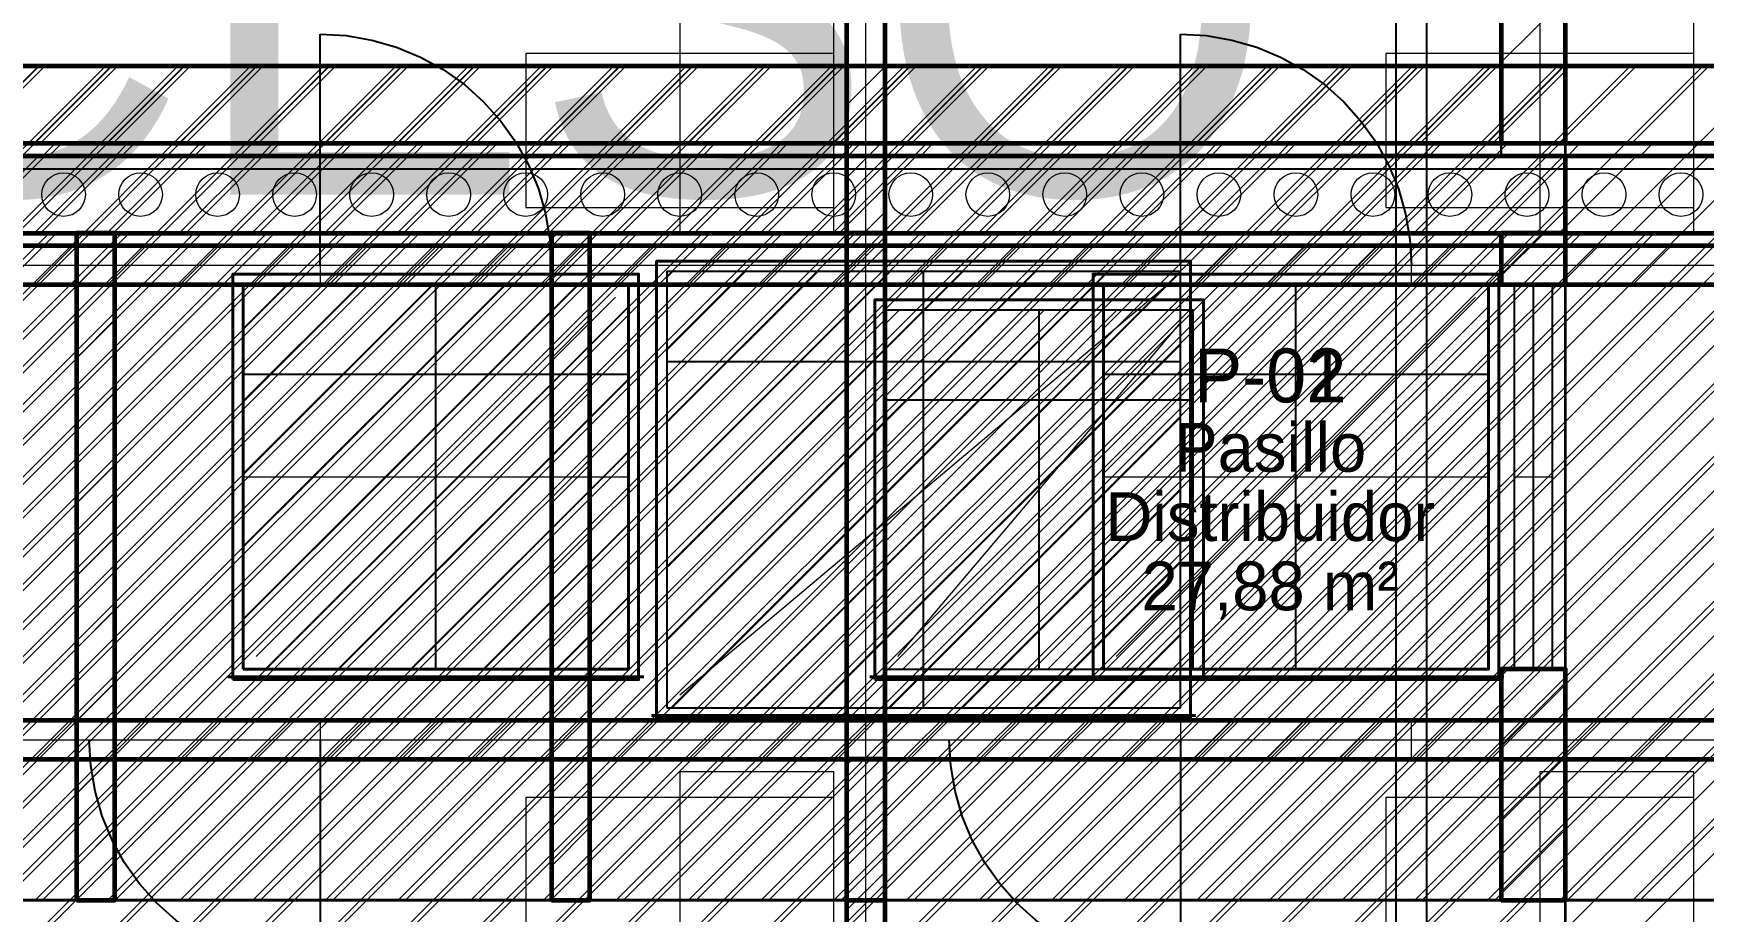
# Model space of a CAD drawing. Header units: metres. Extents: x -8 to 108, y -41 to 108.
# Drawn here: x 3.63 to 10.14, y 3.21 to 6.63 of the extents above; entities that cross this region are included whole.
import ezdxf
from ezdxf.enums import TextEntityAlignment as Align

# ---------------------------------------------------------------- set-up
doc = ezdxf.new("R2010")
doc.units = ezdxf.units.M
for name, color, linetype, lineweight in [('carpinteria', 7, 'CONTINUOUS', 25), ('eje', 7, 'CONTINUOUS', 13), ('fondo', 7, 'CONTINUOUS', 5), ('hatch', 7, 'CONTINUOUS', 9), ('hatch-2', 7, 'CONTINUOUS', 9), ('hormigon', 7, 'CONTINUOUS', 30), ('marco-fino', 7, 'CONTINUOUS', 25), ('marco-medio', 7, 'CONTINUOUS', 40), ('mobiliario', 7, 'CONTINUOUS', 18), ('muro-corte', 7, 'CONTINUOUS', 60), ('muro-fill', 7, 'CONTINUOUS', 25), ('muro-visto', 7, 'CONTINUOUS', 35), ('sombra', 7, 'CONTINUOUS', 5), ('tabique-fill', 7, 'CONTINUOUS', 30), ('texto', 7, 'CONTINUOUS', 5), ('texto-suave', 7, 'CONTINUOUS', 5), ('vidrio', 7, 'CONTINUOUS', 18)]:
    doc.layers.add(name, color=color, linetype=linetype, lineweight=lineweight)

msp = doc.modelspace()

# ---------------------------------------------------------------- linework, layer by layer
at = {"layer": 'carpinteria'}
for p, q in [((8.94, -0.45), (8.94, 6.9)), ((8.94, -0.45), (8.94, 6.9)), ((9.06, -0.45), (9.06, 6.9)), ((9.06, -0.45), (9.06, 6.9)), ((4.75, 5.725), (4.75, 6.625)), ((4.75, 5.725), (4.75, 6.625)), ((8.1, 5.725), (8.1, 6.625)), ((8.1, 5.725), (8.1, 6.625)), ((4.75, 5.725), (4.75, 5.725)), ((4.75, 5.725), (4.75, 5.725)), ((8.1, 5.725), (8.1, 5.725)), ((8.1, 5.725), (8.1, 5.725)), ((7.1, 4), (7.1, 5.7)), ((4.47, 5.65), (5.93, 5.65)), ((5.2, 4.15), (5.2, 5.65)), ((5.2, 4.15), (5.2, 5.65)), ((5.2, 4.15), (5.2, 5.65)), ((7.82, 5.65), (9.28, 5.65)), ((8.55, 4.15), (8.55, 5.65)), ((8.55, 4.15), (8.55, 5.65)), ((8.55, 4.15), (8.55, 5.65)), ((9.4, 5.65), (9.55, 5.65)), ((9.475, 4.15), (9.475, 5.65)), ((7.55, 4.15), (7.55, 5.55)), ((6.1, 5.35), (8.1, 5.35)), ((4.45, 5.3), (5.95, 5.3)), ((4.45, 5.3), (5.95, 5.3)), ((7.8, 5.3), (9.3, 5.3)), ((7.8, 5.3), (9.3, 5.3)), ((6.95, 5.2), (8.15, 5.2)), ((4.47, 4.15), (5.93, 4.15)), ((7.82, 4.15), (9.28, 4.15)), ((9.4, 4.15), (9.55, 4.15)), ((4.75, 3.875), (4.75, 2.975)), ((4.75, 3.875), (4.75, 3.875)), ((4.75, 3.875), (4.75, 2.975)), ((4.75, 3.875), (4.75, 3.875)), ((8.1, 3.875), (8.1, 2.975)), ((8.1, 3.875), (8.1, 3.875)), ((8.1, 3.875), (8.1, 2.975)), ((8.1, 3.875), (8.1, 3.875))]:
    msp.add_line(p, q, dxfattribs=at)
for points in [[(4.75, 6.625), (4.8508, 6.6193), (4.9503, 6.6024), (5.0473, 6.5745), (5.1405, 6.5359), (5.2288, 6.4871), (5.3111, 6.4286), (5.3864, 6.3614), (5.4536, 6.2861), (5.5121, 6.2038), (5.5609, 6.1155), (5.5995, 6.0223), (5.6274, 5.9253), (5.6443, 5.8258), (5.65, 5.725)], [(4.75, 6.625), (4.8508, 6.6193), (4.9503, 6.6024), (5.0473, 6.5745), (5.1405, 6.5359), (5.2288, 6.4871), (5.3111, 6.4286), (5.3864, 6.3614), (5.4536, 6.2861), (5.5121, 6.2038), (5.5609, 6.1155), (5.5995, 6.0223), (5.6274, 5.9253), (5.6443, 5.8258), (5.65, 5.725)], [(8.1, 6.625), (8.2008, 6.6193), (8.3003, 6.6024), (8.3973, 6.5745), (8.4905, 6.5359), (8.5788, 6.4871), (8.6611, 6.4286), (8.7364, 6.3614), (8.8036, 6.2861), (8.8621, 6.2038), (8.9109, 6.1155), (8.9495, 6.0223), (8.9774, 5.9253), (8.9943, 5.8258), (9, 5.725)], [(8.1, 6.625), (8.2008, 6.6193), (8.3003, 6.6024), (8.3973, 6.5745), (8.4905, 6.5359), (8.5788, 6.4871), (8.6611, 6.4286), (8.7364, 6.3614), (8.8036, 6.2861), (8.8621, 6.2038), (8.9109, 6.1155), (8.9495, 6.0223), (8.9774, 5.9253), (8.9943, 5.8258), (9, 5.725)], [(4.75, 2.975), (4.6492, 2.9807), (4.5497, 2.9976), (4.4527, 3.0255), (4.3595, 3.0641), (4.2712, 3.1129), (4.1889, 3.1714), (4.1136, 3.2386), (4.0464, 3.3139), (3.9879, 3.3962), (3.9391, 3.4845), (3.9005, 3.5777), (3.8726, 3.6747), (3.8557, 3.7742), (3.85, 3.875)], [(4.75, 2.975), (4.6492, 2.9807), (4.5497, 2.9976), (4.4527, 3.0255), (4.3595, 3.0641), (4.2712, 3.1129), (4.1889, 3.1714), (4.1136, 3.2386), (4.0464, 3.3139), (3.9879, 3.3962), (3.9391, 3.4845), (3.9005, 3.5777), (3.8726, 3.6747), (3.8557, 3.7742), (3.85, 3.875)], [(8.1, 2.975), (7.9992, 2.9807), (7.8997, 2.9976), (7.8027, 3.0255), (7.7095, 3.0641), (7.6212, 3.1129), (7.5389, 3.1714), (7.4636, 3.2386), (7.3964, 3.3139), (7.3379, 3.3962), (7.2891, 3.4845), (7.2505, 3.5777), (7.2226, 3.6747), (7.2057, 3.7742), (7.2, 3.875)], [(8.1, 2.975), (7.9992, 2.9807), (7.8997, 2.9976), (7.8027, 3.0255), (7.7095, 3.0641), (7.6212, 3.1129), (7.5389, 3.1714), (7.4636, 3.2386), (7.3964, 3.3139), (7.3379, 3.3962), (7.2891, 3.4845), (7.2505, 3.5777), (7.2226, 3.6747), (7.2057, 3.7742), (7.2, 3.875)]]:
    msp.add_lwpolyline(points, dxfattribs=at)
for points in [[(6.1, 4), (8.1, 4), (8.1, 5.7), (6.1, 5.7)], [(4.45, 4.15), (5.95, 4.15), (5.95, 5.65), (4.45, 5.65)], [(4.45, 4.15), (5.95, 4.15), (5.95, 5.65), (4.45, 5.65)], [(7.8, 4.15), (9.3, 4.15), (9.3, 5.65), (7.8, 5.65)], [(7.8, 4.15), (9.3, 4.15), (9.3, 5.65), (7.8, 5.65)], [(9.4, 4.15), (9.55, 4.15), (9.55, 5.65), (9.4, 5.65)], [(6.95, 4.15), (8.15, 4.15), (8.15, 5.55), (6.95, 5.55)]]:
    msp.add_lwpolyline(points, close=True, dxfattribs=at)
at = {"layer": 'eje'}
for p, q in [((6.875, -0.95), (6.875, 10.55)), ((6.875, -0.95), (6.875, 10.55)), ((-0.95, 5.725), (24.95, 5.725)), ((-0.95, 5.725), (24.95, 5.725)), ((-0.95, 3.875), (24.95, 3.875)), ((-0.95, 3.875), (24.95, 3.875))]:
    msp.add_line(p, q, dxfattribs=at)
at = {"layer": 'fondo'}
for points in [[(4.75, 5.65), (5.65, 5.65), (5.65, 5.8), (4.75, 5.8)], [(4.75, 5.65), (5.65, 5.65), (5.65, 5.8), (4.75, 5.8)], [(8.1, 5.65), (9, 5.65), (9, 5.8), (8.1, 5.8)], [(8.1, 5.65), (9, 5.65), (9, 5.8), (8.1, 5.8)], [(6.1, 4), (8.1, 4), (8.1, 5.7), (6.1, 5.7)], [(4.45, 4.15), (5.95, 4.15), (5.95, 5.65), (4.45, 5.65)], [(4.45, 4.15), (5.95, 4.15), (5.95, 5.65), (4.45, 5.65)], [(4.45, 4.15), (5.95, 4.15), (5.95, 5.65), (4.45, 5.65)], [(7.8, 4.15), (9.3, 4.15), (9.3, 5.65), (7.8, 5.65)], [(7.8, 4.15), (9.3, 4.15), (9.3, 5.65), (7.8, 5.65)], [(7.8, 4.15), (9.3, 4.15), (9.3, 5.65), (7.8, 5.65)], [(6.95, 4.15), (8.15, 4.15), (8.15, 5.55), (6.95, 5.55)], [(4.75, 3.8), (5.65, 3.8), (5.65, 3.95), (4.75, 3.95)], [(4.75, 3.8), (5.65, 3.8), (5.65, 3.95), (4.75, 3.95)], [(8.1, 3.8), (9, 3.8), (9, 3.95), (8.1, 3.95)], [(8.1, 3.8), (9, 3.8), (9, 3.95), (8.1, 3.95)]]:
    msp.add_lwpolyline(points, close=True, dxfattribs=at)
at = {"layer": 'hatch'}
for p, q in [((9.35, 6.5157), (9.6, 6.7657)), ((0, 0.0416), (6.4584, 6.5)), ((0, 0.3245), (6.1755, 6.5)), ((0, 0.6073), (5.8927, 6.5)), ((0, 0.8902), (5.6098, 6.5)), ((0, 1.173), (5.327, 6.5)), ((0, 1.4558), (5.0442, 6.5)), ((0, 1.7387), (4.7613, 6.5)), ((0, 2.0215), (4.4785, 6.5)), ((0, 2.3044), (4.1956, 6.5)), ((0, 2.5872), (3.9128, 6.5)), ((0, 0.0416), (6.4584, 6.5)), ((0, 0.3245), (6.1755, 6.5)), ((0, 0.6073), (5.8927, 6.5)), ((0, 0.8902), (5.6098, 6.5)), ((0, 1.173), (5.327, 6.5)), ((0, 1.4558), (5.0442, 6.5)), ((0, 1.7387), (4.7613, 6.5)), ((0, 2.0215), (4.4785, 6.5)), ((0, 2.3044), (4.1956, 6.5)), ((0, 2.5872), (3.9128, 6.5)), ((0, 0.0167), (6.4833, 6.5)), ((0, 0.2995), (6.2005, 6.5)), ((0, 0.5823), (5.9177, 6.5)), ((0, 0.8652), (5.6348, 6.5)), ((0, 1.148), (5.352, 6.5)), ((0, 1.4309), (5.0691, 6.5)), ((0, 1.7137), (4.7863, 6.5)), ((0, 1.9966), (4.5034, 6.5)), ((0, 2.2794), (4.2206, 6.5)), ((0, 2.5622), (3.9378, 6.5)), ((0, 2.8451), (3.6549, 6.5)), ((0, 0.0167), (6.4833, 6.5)), ((0, 0.2995), (6.2005, 6.5)), ((0, 0.5823), (5.9177, 6.5)), ((0, 0.8652), (5.6348, 6.5)), ((0, 1.148), (5.352, 6.5)), ((0, 1.4309), (5.0691, 6.5)), ((0, 1.7137), (4.7863, 6.5)), ((0, 1.9966), (4.5034, 6.5)), ((0, 2.2794), (4.2206, 6.5)), ((0, 2.5622), (3.9378, 6.5)), ((0, 2.8451), (3.6549, 6.5)), ((0.2412, 0), (6.7412, 6.5)), ((0.2412, 0), (6.7412, 6.5)), ((0.2662, 0), (6.7662, 6.5)), ((0.2662, 0), (6.7662, 6.5)), ((0.5241, 0), (7.0241, 6.5)), ((0.5241, 0), (7.0241, 6.5)), ((0.549, 0), (7.049, 6.5)), ((0.549, 0), (7.049, 6.5)), ((0.8069, 0), (7.3069, 6.5)), ((0.8069, 0), (7.3069, 6.5)), ((0.8319, 0), (7.3319, 6.5)), ((0.8319, 0), (7.3319, 6.5)), ((1.0897, 0), (7.5897, 6.5)), ((1.0897, 0), (7.5897, 6.5)), ((1.1147, 0), (7.6147, 6.5)), ((1.1147, 0), (7.6147, 6.5)), ((1.3726, 0), (7.8726, 6.5)), ((1.3726, 0), (7.8726, 6.5)), ((1.3976, 0), (7.8976, 6.5)), ((1.3976, 0), (7.8976, 6.5)), ((1.6554, 0), (8.1554, 6.5)), ((1.6554, 0), (8.1554, 6.5)), ((1.6804, 0), (8.1804, 6.5)), ((1.6804, 0), (8.1804, 6.5)), ((1.9383, 0), (8.4383, 6.5)), ((1.9383, 0), (8.4383, 6.5)), ((1.9632, 0), (8.4632, 6.5)), ((1.9632, 0), (8.4632, 6.5)), ((2.2211, 0), (8.7211, 6.5)), ((2.2211, 0), (8.7211, 6.5)), ((2.2461, 0), (8.7461, 6.5)), ((2.2461, 0), (8.7461, 6.5)), ((2.504, 0), (9.004, 6.5)), ((2.504, 0), (9.004, 6.5)), ((2.5289, 0), (9.0289, 6.5)), ((2.5289, 0), (9.0289, 6.5)), ((2.7868, 0), (9.2868, 6.5)), ((2.7868, 0), (9.2868, 6.5)), ((2.8118, 0), (9.3118, 6.5)), ((2.8118, 0), (9.3118, 6.5)), ((3.0696, 0), (9.5696, 6.5)), ((3.0696, 0), (9.5696, 6.5)), ((3.0946, 0), (9.5946, 6.5)), ((3.0946, 0), (9.5946, 6.5)), ((3.3525, 0), (9.8525, 6.5)), ((3.3525, 6.2), (3.6525, 6.5)), ((3.3525, 0), (9.8525, 6.5)), ((3.3525, 6.2), (3.6525, 6.5)), ((3.3775, 6.2), (3.6775, 6.5)), ((3.3775, 6.2), (3.6775, 6.5)), ((3.6353, 0), (10.1353, 6.5)), ((3.6353, 6.2), (3.9353, 6.5)), ((3.6353, 0), (10.1353, 6.5)), ((3.6353, 6.2), (3.9353, 6.5)), ((3.6603, 6.2), (3.9603, 6.5)), ((3.6603, 6.2), (3.9603, 6.5)), ((3.9182, 0), (10.4182, 6.5)), ((3.9182, 6.2), (4.2182, 6.5)), ((3.9182, 0), (10.4182, 6.5)), ((3.9182, 6.2), (4.2182, 6.5)), ((3.9431, 6.2), (4.2431, 6.5)), ((3.9431, 6.2), (4.2431, 6.5)), ((4.201, 0), (10.701, 6.5)), ((4.201, 6.2), (4.501, 6.5)), ((4.201, 0), (10.701, 6.5)), ((4.201, 6.2), (4.501, 6.5)), ((4.226, 6.2), (4.526, 6.5)), ((4.226, 6.2), (4.526, 6.5)), ((4.4839, 0), (10.9839, 6.5)), ((4.4839, 6.2), (4.7839, 6.5)), ((4.4839, 0), (10.9839, 6.5)), ((4.4839, 6.2), (4.7839, 6.5)), ((4.5088, 6.2), (4.8088, 6.5)), ((4.5088, 6.2), (4.8088, 6.5)), ((4.7667, 0), (11.2667, 6.5)), ((4.7667, 6.2), (5.0667, 6.5)), ((4.7667, 0), (11.2667, 6.5)), ((4.7667, 6.2), (5.0667, 6.5)), ((4.7917, 6.2), (5.0917, 6.5)), ((4.7917, 6.2), (5.0917, 6.5)), ((5.0495, 0), (11.5495, 6.5)), ((5.0495, 6.2), (5.3495, 6.5)), ((5.0495, 0), (11.5495, 6.5)), ((5.0495, 6.2), (5.3495, 6.5)), ((5.0745, 6.2), (5.3745, 6.5)), ((5.0745, 6.2), (5.3745, 6.5)), ((5.3324, 0), (11.8324, 6.5)), ((5.3324, 6.2), (5.6324, 6.5)), ((5.3324, 0), (11.8324, 6.5)), ((5.3324, 6.2), (5.6324, 6.5)), ((5.3574, 6.2), (5.6574, 6.5)), ((5.3574, 6.2), (5.6574, 6.5)), ((5.6152, 0), (12.1152, 6.5)), ((5.6152, 6.2), (5.9152, 6.5)), ((5.6152, 0), (12.1152, 6.5)), ((5.6152, 6.2), (5.9152, 6.5)), ((5.6402, 6.2), (5.9402, 6.5)), ((5.6402, 6.2), (5.9402, 6.5)), ((5.8981, 0), (12.3981, 6.5)), ((5.8981, 6.2), (6.1981, 6.5)), ((5.8981, 0), (12.3981, 6.5)), ((5.8981, 6.2), (6.1981, 6.5)), ((5.923, 6.2), (6.223, 6.5)), ((5.923, 6.2), (6.223, 6.5)), ((6.1809, 0), (12.6809, 6.5)), ((6.1809, 6.2), (6.4809, 6.5)), ((6.1809, 0), (12.6809, 6.5)), ((6.1809, 6.2), (6.4809, 6.5)), ((6.2059, 6.2), (6.5059, 6.5)), ((6.2059, 6.2), (6.5059, 6.5)), ((6.4638, 0), (12.9638, 6.5)), ((6.4638, 6.2), (6.7638, 6.5)), ((6.4638, 0), (12.9638, 6.5)), ((6.4638, 6.2), (6.7638, 6.5)), ((6.4887, 6.2), (6.7887, 6.5)), ((6.4887, 6.2), (6.7887, 6.5)), ((6.7466, 0), (13.2466, 6.5)), ((6.7466, 6.2), (7.0466, 6.5)), ((6.7466, 0), (13.2466, 6.5)), ((6.7466, 6.2), (7.0466, 6.5)), ((6.7716, 6.2), (7.0716, 6.5)), ((6.7716, 6.2), (7.0716, 6.5)), ((6.8, 6.3485), (6.95, 6.4985)), ((6.8, 6.3485), (6.95, 6.4985)), ((7.0294, 6.2), (7.3294, 6.5)), ((7.0294, 6.2), (7.3294, 6.5)), ((7.0544, 6.2), (7.3544, 6.5)), ((7.0544, 6.2), (7.3544, 6.5)), ((7.3123, 6.2), (7.6123, 6.5)), ((7.3123, 6.2), (7.6123, 6.5)), ((7.3373, 6.2), (7.6373, 6.5)), ((7.3373, 6.2), (7.6373, 6.5)), ((7.5951, 6.2), (7.8951, 6.5)), ((7.5951, 6.2), (7.8951, 6.5)), ((7.6201, 6.2), (7.9201, 6.5)), ((7.6201, 6.2), (7.9201, 6.5)), ((7.878, 6.2), (8.178, 6.5)), ((7.878, 6.2), (8.178, 6.5)), ((7.9029, 6.2), (8.2029, 6.5)), ((7.9029, 6.2), (8.2029, 6.5)), ((8.1608, 6.2), (8.4608, 6.5)), ((8.1608, 6.2), (8.4608, 6.5)), ((8.1858, 6.2), (8.4858, 6.5)), ((8.1858, 6.2), (8.4858, 6.5)), ((8.4437, 6.2), (8.7437, 6.5)), ((8.4437, 6.2), (8.7437, 6.5)), ((8.4686, 6.2), (8.7686, 6.5)), ((8.4686, 6.2), (8.7686, 6.5)), ((8.7265, 6.2), (9.0265, 6.5)), ((8.7265, 6.2), (9.0265, 6.5)), ((8.7515, 6.2), (9.0515, 6.5)), ((8.7515, 6.2), (9.0515, 6.5)), ((9.0093, 6.2), (9.3093, 6.5)), ((9.0093, 6.2), (9.3093, 6.5)), ((9.0343, 6.2), (9.3343, 6.5)), ((9.0343, 6.2), (9.3343, 6.5)), ((9.2922, 6.2), (9.5922, 6.5)), ((9.2922, 6.2), (9.5922, 6.5)), ((9.3172, 6.2), (9.6, 6.4828)), ((9.3172, 6.2), (9.6, 6.4828)), ((9.35, 6.2328), (9.6, 6.4828)), ((9.575, 6.2), (9.875, 6.5)), ((9.575, 6.2), (9.875, 6.5)), ((9.8579, 6.2), (10.1579, 6.5)), ((9.8579, 6.2), (10.1579, 6.5)), ((3.3775, 0), (9.6, 6.2225)), ((3.3775, 0), (9.6, 6.2225)), ((3.6682, 6.15), (3.7182, 6.2)), ((3.6931, 6.15), (3.7431, 6.2)), ((3.951, 6.15), (4.001, 6.2)), ((3.976, 6.15), (4.026, 6.2)), ((4.2339, 6.15), (4.2839, 6.2)), ((4.2588, 6.15), (4.3088, 6.2)), ((4.5167, 6.15), (4.5667, 6.2)), ((4.5417, 6.15), (4.5917, 6.2)), ((4.7995, 6.15), (4.8495, 6.2)), ((4.8245, 6.15), (4.8745, 6.2)), ((5.0824, 6.15), (5.1324, 6.2)), ((5.1074, 6.15), (5.1574, 6.2)), ((5.3652, 6.15), (5.4152, 6.2)), ((5.3902, 6.15), (5.4402, 6.2)), ((5.6481, 6.15), (5.6981, 6.2)), ((5.673, 6.15), (5.723, 6.2)), ((5.9309, 6.15), (5.9809, 6.2)), ((5.9559, 6.15), (6.0059, 6.2)), ((6.2138, 6.15), (6.2638, 6.2)), ((6.2387, 6.15), (6.2887, 6.2)), ((6.4966, 6.15), (6.5466, 6.2)), ((6.5216, 6.15), (6.5716, 6.2)), ((6.7794, 6.15), (6.8294, 6.2)), ((6.8, 6.0657), (6.95, 6.2157)), ((6.8, 6.0657), (6.95, 6.2157)), ((6.8044, 6.15), (6.8544, 6.2)), ((7.0623, 6.15), (7.1123, 6.2)), ((7.0873, 6.15), (7.1373, 6.2)), ((7.3451, 6.15), (7.3951, 6.2)), ((7.3701, 6.15), (7.4201, 6.2)), ((7.628, 6.15), (7.678, 6.2)), ((7.6529, 6.15), (7.7029, 6.2)), ((7.9108, 6.15), (7.9608, 6.2)), ((7.9358, 6.15), (7.9858, 6.2)), ((8.1937, 6.15), (8.2437, 6.2)), ((8.2186, 6.15), (8.2686, 6.2)), ((8.4765, 6.15), (8.5265, 6.2)), ((8.5015, 6.15), (8.5515, 6.2)), ((8.7593, 6.15), (8.8093, 6.2)), ((8.7843, 6.15), (8.8343, 6.2)), ((9.0422, 6.15), (9.0922, 6.2)), ((9.0672, 6.15), (9.1172, 6.2)), ((9.325, 6.15), (9.375, 6.2)), ((9.6079, 6.15), (9.6579, 6.2)), ((9.8907, 6.15), (9.9407, 6.2)), ((3.3525, 5.85), (3.6525, 6.15)), ((3.3775, 5.85), (3.6775, 6.15)), ((3.6353, 5.85), (3.9353, 6.15)), ((3.6603, 5.85), (3.9603, 6.15)), ((3.9182, 5.85), (4.2182, 6.15)), ((3.9431, 5.85), (4.2431, 6.15)), ((4.201, 5.85), (4.501, 6.15)), ((4.226, 5.85), (4.526, 6.15)), ((4.4839, 5.85), (4.7839, 6.15)), ((4.5088, 5.85), (4.8088, 6.15)), ((4.7667, 5.85), (5.0667, 6.15)), ((4.7917, 5.85), (5.0917, 6.15)), ((5.0495, 5.85), (5.3495, 6.15)), ((5.0745, 5.85), (5.3745, 6.15)), ((5.3324, 5.85), (5.6324, 6.15)), ((5.3574, 5.85), (5.6574, 6.15)), ((5.6152, 5.85), (5.9152, 6.15)), ((5.6402, 5.85), (5.9402, 6.15)), ((5.8981, 5.85), (6.1981, 6.15)), ((5.923, 5.85), (6.223, 6.15)), ((6.1809, 5.85), (6.4809, 6.15)), ((6.2059, 5.85), (6.5059, 6.15)), ((6.4638, 5.85), (6.7638, 6.15)), ((6.4887, 5.85), (6.7887, 6.15)), ((6.7466, 5.85), (7.0466, 6.15)), ((6.7716, 5.85), (7.0716, 6.15)), ((7.0294, 5.85), (7.3294, 6.15)), ((7.0544, 5.85), (7.3544, 6.15)), ((7.3123, 5.85), (7.6123, 6.15)), ((7.3373, 5.85), (7.6373, 6.15)), ((7.5951, 5.85), (7.8951, 6.15)), ((7.6201, 5.85), (7.9201, 6.15)), ((7.878, 5.85), (8.178, 6.15)), ((7.9029, 5.85), (8.2029, 6.15)), ((8.1608, 5.85), (8.4608, 6.15)), ((8.1858, 5.85), (8.4858, 6.15)), ((8.4437, 5.85), (8.7437, 6.15)), ((8.4686, 5.85), (8.7686, 6.15)), ((8.7265, 5.85), (9.0265, 6.15)), ((8.7515, 5.85), (9.0515, 6.15)), ((9.0093, 5.85), (9.3093, 6.15)), ((9.0343, 5.85), (9.3343, 6.15)), ((9.2922, 5.85), (9.5922, 6.15)), ((9.3172, 5.85), (9.6, 6.1328)), ((9.575, 5.85), (9.875, 6.15)), ((9.8579, 5.85), (10.1579, 6.15)), ((3.6603, 0), (9.6, 5.9397)), ((3.6603, 0), (9.6, 5.9397)), ((6.8, 5.7828), (6.95, 5.9328)), ((6.8, 5.7828), (6.95, 5.9328)), ((1.0937, 3.25), (3.6937, 5.85)), ((1.1226, 3.25), (3.7226, 5.85)), ((1.3765, 3.25), (3.9765, 5.85)), ((1.4054, 3.25), (4.0054, 5.85)), ((1.6593, 3.25), (4.2593, 5.85)), ((1.6883, 3.25), (4.2883, 5.85)), ((1.9422, 3.25), (4.5422, 5.85)), ((1.9711, 3.25), (4.5711, 5.85)), ((2.225, 3.25), (4.825, 5.85)), ((2.254, 3.25), (4.854, 5.85)), ((2.5079, 3.25), (5.1079, 5.85)), ((2.5368, 3.25), (5.1368, 5.85)), ((2.7907, 3.25), (5.3907, 5.85)), ((2.8196, 3.25), (5.4196, 5.85)), ((3.0735, 3.25), (5.6735, 5.85)), ((3.1025, 3.25), (5.7025, 5.85)), ((3.3564, 3.25), (5.9564, 5.85)), ((3.3853, 3.25), (5.9853, 5.85)), ((3.6392, 3.25), (6.2392, 5.85)), ((3.6392, 5.65), (3.7892, 5.8)), ((3.6392, 5.65), (3.7892, 5.8)), ((3.6682, 3.25), (6.2682, 5.85)), ((3.8, 5.6456), (3.95, 5.7956)), ((3.9221, 3.25), (6.5221, 5.85)), ((3.9221, 5.65), (4.0721, 5.8)), ((3.9221, 5.65), (4.0721, 5.8)), ((3.951, 3.25), (6.551, 5.85)), ((4.2049, 3.25), (6.8049, 5.85)), ((4.2049, 5.65), (4.3549, 5.8)), ((4.2049, 5.65), (4.3549, 5.8)), ((4.2339, 3.25), (6.8339, 5.85)), ((4.4878, 3.25), (7.0878, 5.85)), ((4.4878, 5.65), (4.6378, 5.8)), ((4.4878, 5.65), (4.6378, 5.8)), ((4.5167, 3.25), (7.1167, 5.85)), ((4.7706, 3.25), (7.3706, 5.85)), ((4.7706, 5.65), (4.9206, 5.8)), ((4.7706, 5.65), (4.9206, 5.8)), ((4.7995, 3.25), (7.3995, 5.85)), ((4.8015, 5.65), (4.9515, 5.8)), ((4.8015, 5.65), (4.9515, 5.8)), ((5.0534, 3.25), (7.6534, 5.85)), ((5.0534, 5.65), (5.2034, 5.8)), ((5.0534, 5.65), (5.2034, 5.8)), ((5.0824, 3.25), (7.6824, 5.85)), ((5.0843, 5.65), (5.2343, 5.8)), ((5.0843, 5.65), (5.2343, 5.8)), ((5.3363, 3.25), (7.9363, 5.85)), ((5.3363, 5.65), (5.4863, 5.8)), ((5.3363, 5.65), (5.4863, 5.8)), ((5.3652, 3.25), (7.9652, 5.85)), ((5.3672, 5.65), (5.5172, 5.8)), ((5.3672, 5.65), (5.5172, 5.8)), ((5.6191, 3.25), (8.2191, 5.85)), ((5.6191, 5.65), (5.7691, 5.8)), ((5.6191, 5.65), (5.7691, 5.8)), ((5.6481, 3.25), (8.2481, 5.85)), ((5.65, 5.6456), (5.8, 5.7956)), ((5.902, 3.25), (8.502, 5.85)), ((5.902, 5.65), (6.052, 5.8)), ((5.902, 5.65), (6.052, 5.8)), ((5.9309, 3.25), (8.5309, 5.85)), ((6.1848, 3.25), (8.7848, 5.85)), ((6.1848, 5.65), (6.3348, 5.8)), ((6.1848, 5.65), (6.3348, 5.8)), ((6.2138, 3.25), (8.8138, 5.85)), ((6.4677, 3.25), (9.0677, 5.85)), ((6.4677, 5.65), (6.6177, 5.8)), ((6.4677, 5.65), (6.6177, 5.8)), ((6.4966, 3.25), (9.0966, 5.85)), ((6.7505, 3.25), (9.3505, 5.85)), ((6.7505, 5.65), (6.9005, 5.8)), ((6.7505, 5.65), (6.9005, 5.8)), ((6.7794, 3.25), (9.3794, 5.85)), ((6.8, 5.6456), (6.95, 5.7956)), ((7.0333, 3.25), (9.6333, 5.85)), ((7.0333, 5.65), (7.1833, 5.8)), ((7.0333, 5.65), (7.1833, 5.8)), ((7.0623, 3.25), (9.6623, 5.85)), ((7.3162, 3.25), (9.9162, 5.85)), ((7.3162, 5.65), (7.4662, 5.8)), ((7.3162, 5.65), (7.4662, 5.8)), ((7.3451, 3.25), (9.9451, 5.85)), ((7.599, 3.25), (10.199, 5.85)), ((7.599, 5.65), (7.749, 5.8)), ((7.599, 5.65), (7.749, 5.8)), ((7.628, 3.25), (10.228, 5.85)), ((7.8819, 3.25), (10.4819, 5.85)), ((7.8819, 5.65), (8.0319, 5.8)), ((7.8819, 5.65), (8.0319, 5.8)), ((7.9108, 3.25), (10.5108, 5.85)), ((8.1515, 5.65), (8.3015, 5.8)), ((8.1515, 5.65), (8.3015, 5.8)), ((8.1647, 3.25), (10.7647, 5.85)), ((8.1647, 5.65), (8.3147, 5.8)), ((8.1647, 5.65), (8.3147, 5.8)), ((8.1937, 3.25), (10.7937, 5.85)), ((8.4343, 5.65), (8.5843, 5.8)), ((8.4343, 5.65), (8.5843, 5.8)), ((8.4476, 3.25), (11.0476, 5.85)), ((8.4476, 5.65), (8.5976, 5.8)), ((8.4476, 5.65), (8.5976, 5.8)), ((8.4765, 3.25), (11.0765, 5.85)), ((8.7172, 5.65), (8.8672, 5.8)), ((8.7172, 5.65), (8.8672, 5.8)), ((8.7304, 3.25), (11.3304, 5.85)), ((8.7304, 5.65), (8.8804, 5.8)), ((8.7304, 5.65), (8.8804, 5.8)), ((8.7593, 3.25), (11.3593, 5.85)), ((9.0132, 3.25), (11.6132, 5.85)), ((9.0132, 5.65), (9.1632, 5.8)), ((9.0132, 5.65), (9.1632, 5.8)), ((9.0422, 3.25), (11.6422, 5.85)), ((9.2961, 3.25), (11.8961, 5.85)), ((9.2961, 5.65), (9.4461, 5.8)), ((9.2961, 5.65), (9.4461, 5.8)), ((9.325, 3.25), (11.925, 5.85)), ((9.35, 5.6828), (9.5172, 5.85)), ((9.5789, 3.25), (12.1789, 5.85)), ((9.5789, 5.65), (9.7289, 5.8)), ((9.5789, 5.65), (9.7289, 5.8)), ((9.6079, 3.25), (12.2079, 5.85)), ((9.8618, 3.25), (12.4618, 5.85)), ((9.8618, 5.65), (10.0118, 5.8)), ((9.8618, 5.65), (10.0118, 5.8)), ((9.8907, 3.25), (12.4907, 5.85)), ((6.1, 4.2627), (7.5373, 5.7)), ((6.1, 4.5456), (7.2544, 5.7)), ((6.1, 4.8284), (6.9716, 5.7)), ((6.1, 5.1113), (6.6887, 5.7)), ((6.1, 5.3941), (6.4059, 5.7)), ((6.1, 5.677), (6.123, 5.7)), ((6.1201, 4), (7.8201, 5.7)), ((6.4029, 4), (8.1, 5.6971)), ((3.9431, 0), (9.6, 5.6569)), ((3.9431, 0), (9.6, 5.6569)), ((4.45, 4.3471), (5.7529, 5.65)), ((4.45, 4.6299), (5.4701, 5.65)), ((4.45, 4.9127), (5.1873, 5.65)), ((4.45, 5.1956), (4.9044, 5.65)), ((4.45, 5.4784), (4.6216, 5.65)), ((4.45, 4.3471), (5.7529, 5.65)), ((4.45, 4.6299), (5.4701, 5.65)), ((4.45, 4.9127), (5.1873, 5.65)), ((4.45, 5.1956), (4.9044, 5.65)), ((4.45, 5.4784), (4.6216, 5.65)), ((4.45, 4.3471), (5.7529, 5.65)), ((4.45, 4.6299), (5.4701, 5.65)), ((4.45, 4.9127), (5.1873, 5.65)), ((4.45, 5.1956), (4.9044, 5.65)), ((4.45, 5.4784), (4.6216, 5.65)), ((7.8, 4.3471), (9.1029, 5.65)), ((7.8, 4.6299), (8.8201, 5.65)), ((7.8, 4.9127), (8.5373, 5.65)), ((7.8, 5.1956), (8.2544, 5.65)), ((7.8, 5.4784), (7.9716, 5.65)), ((7.8, 4.3471), (9.1029, 5.65)), ((7.8, 4.6299), (8.8201, 5.65)), ((7.8, 4.9127), (8.5373, 5.65)), ((7.8, 5.1956), (8.2544, 5.65)), ((7.8, 5.4784), (7.9716, 5.65)), ((7.8, 4.3471), (9.1029, 5.65)), ((7.8, 4.6299), (8.8201, 5.65)), ((7.8, 4.9127), (8.5373, 5.65)), ((7.8, 5.1956), (8.2544, 5.65)), ((7.8, 5.4784), (7.9716, 5.65)), ((4.5358, 4.15), (5.95, 5.5642)), ((4.5358, 4.15), (5.95, 5.5642)), ((4.5358, 4.15), (5.95, 5.5642)), ((6.95, 4.3642), (8.1358, 5.55)), ((6.95, 4.6471), (7.8529, 5.55)), ((6.95, 4.9299), (7.5701, 5.55)), ((6.95, 5.2127), (7.2873, 5.55)), ((6.95, 5.4956), (7.0044, 5.55)), ((7.8858, 4.15), (9.3, 5.5642)), ((7.8858, 4.15), (9.3, 5.5642)), ((7.8858, 4.15), (9.3, 5.5642)), ((3.8, 5.3627), (3.95, 5.5127)), ((5.65, 5.3627), (5.8, 5.5127)), ((6.8, 5.3627), (6.95, 5.5127)), ((6.6858, 4), (8.1, 5.4142)), ((4.226, 0), (9.6, 5.374)), ((4.226, 0), (9.6, 5.374)), ((4.8186, 4.15), (5.95, 5.2814)), ((4.8186, 4.15), (5.95, 5.2814)), ((4.8186, 4.15), (5.95, 5.2814)), ((7.0186, 4.15), (8.15, 5.2814)), ((8.1686, 4.15), (9.3, 5.2814)), ((8.1686, 4.15), (9.3, 5.2814)), ((8.1686, 4.15), (9.3, 5.2814)), ((3.8, 5.0799), (3.95, 5.2299)), ((5.65, 5.0799), (5.8, 5.2299)), ((6.8, 5.0799), (6.95, 5.2299)), ((4.5088, 0), (9.6, 5.0912)), ((4.5088, 0), (9.6, 5.0912)), ((6.9686, 4), (8.1, 5.1314)), ((3.8, 4.7971), (3.95, 4.9471)), ((5.1015, 4.15), (5.95, 4.9985)), ((5.1015, 4.15), (5.95, 4.9985)), ((5.1015, 4.15), (5.95, 4.9985)), ((5.65, 4.7971), (5.8, 4.9471)), ((6.8, 4.7971), (6.95, 4.9471)), ((7.3015, 4.15), (8.15, 4.9985)), ((8.4515, 4.15), (9.3, 4.9985)), ((8.4515, 4.15), (9.3, 4.9985)), ((8.4515, 4.15), (9.3, 4.9985)), ((7.2515, 4), (8.1, 4.8485)), ((4.7917, 0), (9.6, 4.8083)), ((4.7917, 0), (9.6, 4.8083)), ((5.3843, 4.15), (5.95, 4.7157)), ((5.3843, 4.15), (5.95, 4.7157)), ((5.3843, 4.15), (5.95, 4.7157)), ((7.5843, 4.15), (8.15, 4.7157)), ((8.7343, 4.15), (9.3, 4.7157)), ((8.7343, 4.15), (9.3, 4.7157)), ((8.7343, 4.15), (9.3, 4.7157)), ((3.8, 4.5142), (3.95, 4.6642)), ((5.65, 4.5142), (5.8, 4.6642)), ((6.8, 4.5142), (6.95, 4.6642)), ((7.5343, 4), (8.1, 4.5657)), ((5.0745, 0), (9.6, 4.5255)), ((5.0745, 0), (9.6, 4.5255)), ((5.6672, 4.15), (5.95, 4.4328)), ((5.6672, 4.15), (5.95, 4.4328)), ((5.6672, 4.15), (5.95, 4.4328)), ((7.8672, 4.15), (8.15, 4.4328)), ((9.0172, 4.15), (9.3, 4.4328)), ((9.0172, 4.15), (9.3, 4.4328)), ((9.0172, 4.15), (9.3, 4.4328)), ((3.8, 4.2314), (3.95, 4.3814)), ((5.65, 4.2314), (5.8, 4.3814)), ((6.8, 4.2314), (6.95, 4.3814)), ((5.3574, 0), (9.6, 4.2426)), ((5.3574, 0), (9.6, 4.2426)), ((7.8172, 4), (8.1, 4.2828)), ((3.8, 3.9485), (3.95, 4.0985)), ((5.65, 3.9485), (5.8, 4.0985)), ((6.8, 3.9485), (6.95, 4.0985)), ((9.35, 4.1314), (9.3686, 4.15)), ((9.35, 3.8485), (9.6, 4.0985)), ((3.6392, 3.8), (3.7892, 3.95)), ((3.6392, 3.8), (3.7892, 3.95)), ((3.9221, 3.8), (4.0721, 3.95)), ((3.9221, 3.8), (4.0721, 3.95)), ((4.2049, 3.8), (4.3549, 3.95)), ((4.2049, 3.8), (4.3549, 3.95)), ((4.4878, 3.8), (4.6378, 3.95)), ((4.4878, 3.8), (4.6378, 3.95)), ((4.7706, 3.8), (4.9206, 3.95)), ((4.7706, 3.8), (4.9206, 3.95)), ((4.8015, 3.8), (4.9515, 3.95)), ((4.8015, 3.8), (4.9515, 3.95)), ((5.0534, 3.8), (5.2034, 3.95)), ((5.0534, 3.8), (5.2034, 3.95)), ((5.0843, 3.8), (5.2343, 3.95)), ((5.0843, 3.8), (5.2343, 3.95)), ((5.3363, 3.8), (5.4863, 3.95)), ((5.3363, 3.8), (5.4863, 3.95)), ((5.3672, 3.8), (5.5172, 3.95)), ((5.3672, 3.8), (5.5172, 3.95)), ((5.6191, 3.8), (5.7691, 3.95)), ((5.6191, 3.8), (5.7691, 3.95)), ((5.6402, 0), (9.6, 3.9598)), ((5.6402, 0), (9.6, 3.9598)), ((5.902, 3.8), (6.052, 3.95)), ((5.902, 3.8), (6.052, 3.95)), ((6.1848, 3.8), (6.3348, 3.95)), ((6.1848, 3.8), (6.3348, 3.95)), ((6.4677, 3.8), (6.6177, 3.95)), ((6.4677, 3.8), (6.6177, 3.95)), ((6.7505, 3.8), (6.9005, 3.95)), ((6.7505, 3.8), (6.9005, 3.95)), ((7.0333, 3.8), (7.1833, 3.95)), ((7.0333, 3.8), (7.1833, 3.95)), ((7.3162, 3.8), (7.4662, 3.95)), ((7.3162, 3.8), (7.4662, 3.95)), ((7.599, 3.8), (7.749, 3.95)), ((7.599, 3.8), (7.749, 3.95)), ((7.8819, 3.8), (8.0319, 3.95)), ((7.8819, 3.8), (8.0319, 3.95)), ((8.1515, 3.8), (8.3015, 3.95)), ((8.1515, 3.8), (8.3015, 3.95)), ((8.1647, 3.8), (8.3147, 3.95)), ((8.1647, 3.8), (8.3147, 3.95)), ((8.4343, 3.8), (8.5843, 3.95)), ((8.4343, 3.8), (8.5843, 3.95)), ((8.4476, 3.8), (8.5976, 3.95)), ((8.4476, 3.8), (8.5976, 3.95)), ((8.7172, 3.8), (8.8672, 3.95)), ((8.7172, 3.8), (8.8672, 3.95)), ((8.7304, 3.8), (8.8804, 3.95)), ((8.7304, 3.8), (8.8804, 3.95)), ((9.0132, 3.8), (9.1632, 3.95)), ((9.0132, 3.8), (9.1632, 3.95)), ((9.2961, 3.8), (9.4461, 3.95)), ((9.2961, 3.8), (9.4461, 3.95)), ((9.5789, 3.8), (9.7289, 3.95)), ((9.5789, 3.8), (9.7289, 3.95)), ((9.8618, 3.8), (10.0118, 3.95)), ((9.8618, 3.8), (10.0118, 3.95)), ((3.8, 3.6657), (3.95, 3.8157)), ((5.65, 3.6657), (5.8, 3.8157)), ((6.8, 3.6657), (6.95, 3.8157)), ((6.8, 3.777), (6.823, 3.8)), ((6.8, 3.777), (6.823, 3.8)), ((9.35, 3.5657), (9.6, 3.8157)), ((5.923, 0), (9.6, 3.677)), ((5.923, 0), (9.6, 3.677)), ((6.8, 3.4941), (6.95, 3.6441)), ((6.8, 3.4941), (6.95, 3.6441)), ((3.8, 3.3828), (3.95, 3.5328)), ((5.65, 3.3828), (5.8, 3.5328)), ((6.8, 3.3828), (6.95, 3.5328)), ((9.35, 3.2828), (9.6, 3.5328)), ((6.2059, 0), (9.6, 3.3941)), ((6.2059, 0), (9.6, 3.3941)), ((6.8, 3.2113), (6.95, 3.3613)), ((6.8, 3.2113), (6.95, 3.3613))]:
    msp.add_line(p, q, dxfattribs=at)
at = {"layer": 'hatch-2'}
for centre in [(3.75, 6), (3.75, 6), (4.05, 6), (4.05, 6), (4.35, 6), (4.35, 6), (4.65, 6), (4.65, 6), (4.95, 6), (4.95, 6), (5.25, 6), (5.25, 6), (5.55, 6), (5.55, 6), (5.85, 6), (5.85, 6), (6.15, 6), (6.15, 6), (6.45, 6), (6.45, 6), (6.75, 6), (6.75, 6), (7.05, 6), (7.05, 6), (7.35, 6), (7.35, 6), (7.65, 6), (7.65, 6), (7.95, 6), (7.95, 6), (8.25, 6), (8.25, 6), (8.55, 6), (8.55, 6), (8.85, 6), (8.85, 6), (9.15, 6), (9.15, 6), (9.45, 6), (9.45, 6), (9.75, 6), (10.05, 6)]:
    msp.add_circle(centre, 0.085, dxfattribs=at)
at = {"layer": 'hormigon'}
for points in [[(0, 6.2), (24, 6.2), (24, 6.5), (0, 6.5)], [(0, 6.2), (24, 6.2), (24, 6.5), (0, 6.5)], [(0, 6.2), (9.6, 6.2), (9.6, 6.5), (0, 6.5)], [(0, 6.2), (9.6, 6.2), (9.6, 6.5), (0, 6.5)], [(0.25, 6.15), (9.35, 6.15), (9.35, 6.2), (0.25, 6.2)], [(0.25, 6.15), (23.75, 6.15), (23.75, 6.2), (0.25, 6.2)], [(0, 5.85), (9.6, 5.85), (9.6, 6.15), (0, 6.15)], [(0, 5.85), (24, 5.85), (24, 6.15), (0, 6.15)]]:
    msp.add_lwpolyline(points, close=True, dxfattribs=at)
at = {"layer": 'marco-fino'}
for p, q in [((0, 6.2), (24, 6.2)), ((0, 6.2), (24, 6.2)), ((0, 6.2), (9.6, 6.2)), ((0, 6.2), (9.6, 6.2)), ((0, 6.1), (9.6, 6.1)), ((0, 6.1), (24, 6.1))]:
    msp.add_line(p, q, dxfattribs=at)
for points in [[(0.25, 3.25), (16.65, 3.25), (16.65, 5.85), (0.25, 5.85)], [(0.25, 3.25), (23.75, 3.25), (23.75, 5.85), (0.25, 5.85)]]:
    msp.add_lwpolyline(points, close=True, dxfattribs=at)
at = {"layer": 'marco-medio'}
for p, q in [((4.39, 4.12), (6.01, 4.12)), ((4.39, 4.12), (6.01, 4.12)), ((6.89, 4.12), (8.21, 4.12)), ((7.74, 4.12), (9.36, 4.12)), ((7.74, 4.12), (9.36, 4.12)), ((6.04, 3.97), (8.16, 3.97)), ((0.25, 3.25), (9.35, 3.25)), ((0.25, 3.25), (23.75, 3.25))]:
    msp.add_line(p, q, dxfattribs=at)
for points in [[(6.06, 3.96), (8.14, 3.96), (8.14, 5.74), (6.06, 5.74)], [(4.41, 4.11), (5.99, 4.11), (5.99, 5.69), (4.41, 5.69)], [(4.41, 4.11), (5.99, 4.11), (5.99, 5.69), (4.41, 5.69)], [(7.76, 4.11), (9.34, 4.11), (9.34, 5.69), (7.76, 5.69)], [(7.76, 4.11), (9.34, 4.11), (9.34, 5.69), (7.76, 5.69)], [(4.45, 4.15), (5.95, 4.15), (5.95, 5.65), (4.45, 5.65)], [(7.8, 4.15), (9.3, 4.15), (9.3, 5.65), (7.8, 5.65)], [(6.91, 4.11), (8.19, 4.11), (8.19, 5.59), (6.91, 5.59)]]:
    msp.add_lwpolyline(points, close=True, dxfattribs=at)
at = {"layer": 'mobiliario'}
for points in [[(6.15, 5.85), (6.75, 5.85), (6.75, 7.65), (6.15, 7.65)], [(6.15, 5.85), (6.75, 5.85), (6.75, 7.65), (6.15, 7.65)], [(9.5, 5.85), (10.1, 5.85), (10.1, 7.65), (9.5, 7.65)], [(9.5, 5.85), (10.1, 5.85), (10.1, 7.65), (9.5, 7.65)], [(5.55, 5.95), (6.75, 5.95), (6.75, 6.55), (5.55, 6.55)], [(5.55, 5.95), (6.75, 5.95), (6.75, 6.55), (5.55, 6.55)], [(8.9, 5.95), (10.1, 5.95), (10.1, 6.55), (8.9, 6.55)], [(8.9, 5.95), (10.1, 5.95), (10.1, 6.55), (8.9, 6.55)], [(6.15, 1.95), (6.75, 1.95), (6.75, 3.75), (6.15, 3.75)], [(6.15, 1.95), (6.75, 1.95), (6.75, 3.75), (6.15, 3.75)], [(9.5, 1.95), (10.1, 1.95), (10.1, 3.75), (9.5, 3.75)], [(9.5, 1.95), (10.1, 1.95), (10.1, 3.75), (9.5, 3.75)], [(5.55, 3.05), (6.75, 3.05), (6.75, 3.65), (5.55, 3.65)], [(5.55, 3.05), (6.75, 3.05), (6.75, 3.65), (5.55, 3.65)], [(8.9, 3.05), (10.1, 3.05), (10.1, 3.65), (8.9, 3.65)], [(8.9, 3.05), (10.1, 3.05), (10.1, 3.65), (8.9, 3.65)]]:
    msp.add_lwpolyline(points, close=True, dxfattribs=at)
at = {"layer": 'muro-corte'}
for points in [[(6.8, 5.65), (6.95, 5.65), (6.95, 9.35), (6.8, 9.35)], [(6.8, 5.65), (6.95, 5.65), (6.95, 9.35), (6.8, 9.35)], [(9.35, 6.2), (9.6, 6.2), (9.6, 7.15), (9.35, 7.15)], [(0, 6.2), (24, 6.2), (24, 6.5), (0, 6.5)], [(0, 6.2), (24, 6.2), (24, 6.5), (0, 6.5)], [(0, 6.2), (9.6, 6.2), (9.6, 6.5), (0, 6.5)], [(0, 6.2), (9.6, 6.2), (9.6, 6.5), (0, 6.5)], [(0, 5.85), (9.6, 5.85), (9.6, 6.15), (0, 6.15)], [(0, 5.85), (24, 5.85), (24, 6.15), (0, 6.15)], [(0.25, 5.65), (16.65, 5.65), (16.65, 5.8), (0.25, 5.8)], [(0.25, 5.65), (16.65, 5.65), (16.65, 5.8), (0.25, 5.8)], [(3.8, 3.25), (3.95, 3.25), (3.95, 5.85), (3.8, 5.85)], [(5.65, 3.25), (5.8, 3.25), (5.8, 5.85), (5.65, 5.85)], [(6.8, 3.25), (6.95, 3.25), (6.95, 5.85), (6.8, 5.85)], [(9.35, 5.65), (9.6, 5.65), (9.6, 5.85), (9.35, 5.85)], [(9.35, 3.25), (9.6, 3.25), (9.6, 4.15), (9.35, 4.15)], [(0.25, 3.8), (16.65, 3.8), (16.65, 3.95), (0.25, 3.95)], [(0.25, 3.8), (16.65, 3.8), (16.65, 3.95), (0.25, 3.95)], [(6.8, 0.25), (6.95, 0.25), (6.95, 3.8), (6.8, 3.8)], [(6.8, 0.25), (6.95, 0.25), (6.95, 3.8), (6.8, 3.8)]]:
    msp.add_lwpolyline(points, close=True, dxfattribs=at)
at = {"layer": 'muro-fill'}
for points in [[(9.35, 6.2), (9.6, 6.2), (9.6, 7.15), (9.35, 7.15)], [(9.35, 5.65), (9.6, 5.65), (9.6, 5.85), (9.35, 5.85)], [(9.35, 3.25), (9.6, 3.25), (9.6, 4.15), (9.35, 4.15)]]:
    msp.add_lwpolyline(points, close=True, dxfattribs=at)
at = {"layer": 'muro-visto'}
for points in [[(0, 0), (24, 0), (24, 6.5), (0, 6.5)], [(0, 0), (24, 0), (24, 6.5), (0, 6.5)], [(0, 0), (9.6, 0), (9.6, 6.5), (0, 6.5)], [(0, 0), (9.6, 0), (9.6, 6.5), (0, 6.5)]]:
    msp.add_lwpolyline(points, close=True, dxfattribs=at)
at = {"layer": 'sombra'}
for points in [[(0, 0), (24, 0), (24, 6.5), (0, 6.5)], [(0, 0), (24, 0), (24, 6.5), (0, 6.5)], [(0, 0), (9.6, 0), (9.6, 6.5), (0, 6.5)], [(0, 0), (9.6, 0), (9.6, 6.5), (0, 6.5)], [(0.25, 3.25), (16.65, 3.25), (16.65, 5.85), (0.25, 5.85)], [(0.25, 3.25), (23.75, 3.25), (23.75, 5.85), (0.25, 5.85)]]:
    msp.add_lwpolyline(points, close=True, dxfattribs=at)
at = {"layer": 'tabique-fill'}
for points in [[(6.8, 5.65), (6.95, 5.65), (6.95, 9.35), (6.8, 9.35)], [(6.8, 5.65), (6.95, 5.65), (6.95, 9.35), (6.8, 9.35)], [(0.25, 5.65), (16.65, 5.65), (16.65, 5.8), (0.25, 5.8)], [(0.25, 5.65), (16.65, 5.65), (16.65, 5.8), (0.25, 5.8)], [(3.8, 3.25), (3.95, 3.25), (3.95, 5.85), (3.8, 5.85)], [(5.65, 3.25), (5.8, 3.25), (5.8, 5.85), (5.65, 5.85)], [(6.8, 3.25), (6.95, 3.25), (6.95, 5.85), (6.8, 5.85)], [(0.25, 3.8), (16.65, 3.8), (16.65, 3.95), (0.25, 3.95)], [(0.25, 3.8), (16.65, 3.8), (16.65, 3.95), (0.25, 3.95)], [(6.8, 0.25), (6.95, 0.25), (6.95, 3.8), (6.8, 3.8)], [(6.8, 0.25), (6.95, 0.25), (6.95, 3.8), (6.8, 3.8)]]:
    msp.add_lwpolyline(points, close=True, dxfattribs=at)
at = {"layer": 'vidrio'}
for p, q in [((4.5, 4.2), (5.9, 5.6)), ((4.5, 4.2), (5.9, 5.6)), ((6.15, 4.05), (8.05, 5.65)), ((7.85, 4.2), (9.25, 5.6)), ((7.85, 4.2), (9.25, 5.6)), ((7, 4.2), (8.1, 5.5)), ((4.45, 4.9), (5.95, 4.9)), ((7.8, 4.9), (9.3, 4.9)), ((9.4, 4.9), (9.55, 4.9))]:
    msp.add_line(p, q, dxfattribs=at)

# ---------------------------------------------------------------- texts
at = {"layer": 'texto'}
msp.add_text('ACCESO', height=1.5, dxfattribs=at).set_placement((0, 6))
for s, height, p in [('P-01', 0.21, (8.45, 5.19)), ('P-02', 0.21, (8.45, 5.19)), ('Pasillo', 0.19, (8.45, 4.92)), ('Pasillo', 0.19, (8.45, 4.92)), ('Distribuidor', 0.19, (8.45, 4.65)), ('Distribuidor', 0.19, (8.45, 4.65))]:
    msp.add_text(s, height=height, dxfattribs=at).set_placement(p, align=Align.CENTER)
at = {"layer": 'texto-suave'}
msp.add_text('27,88 m²', height=0.19, dxfattribs=at).set_placement((8.45, 4.38), align=Align.CENTER)
msp.add_text('27,88 m²', height=0.19, dxfattribs=at).set_placement((8.45, 4.38), align=Align.CENTER)

doc.saveas('drawing.dxf')
